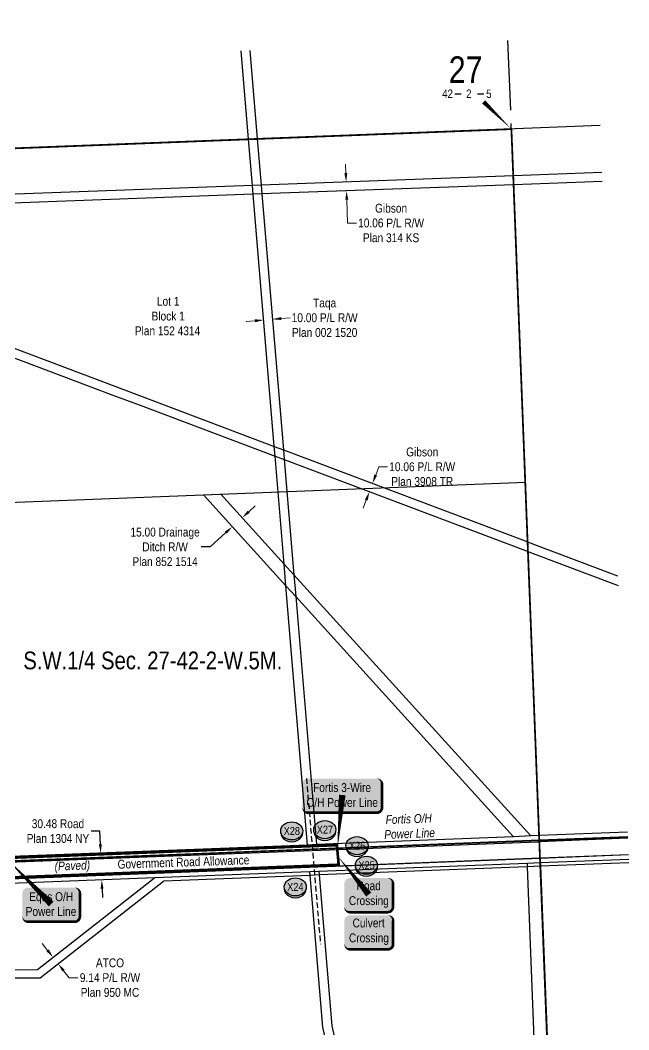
# Model space of a CAD drawing. Extents: x 686362 to 705426, y 5834844 to 5858570.
# Drawn here: x 688480 to 689168, y 5835651 to 5836791 of the extents above; entities that cross this region are included whole.
import ezdxf
from ezdxf.enums import TextEntityAlignment as Align

# ---------------------------------------------------------------- set-up
doc = ezdxf.new("R2010")
doc.units = 0
doc.header["$LTSCALE"] = 5
for name, pattern in [('BORDER2', [22.225, 6.35, -3.175, 6.35, -3.175, 0, -3.175]), ('foc-QUARTERLINE', [33, 25, -3, 2, -3]), ('UG_PIPE', [1.875, 1.25, -0.625])]:
    doc.linetypes.add(name, pattern=pattern)
for name, color, linetype in [('10', 1, 'Continuous'), ('9', 3, 'Continuous'), ('AS-PIPE-UG', 44, 'UG_PIPE'), ('AS-POWER', 104, 'foc-POWER'), ('AS-POWER-T', 104, 'Continuous'), ('AS-TELEPHONE', 224, 'foc-TEL'), ('C-SYMBOL', 7, 'Continuous'), ('CG-NOTES', 7, 'Continuous'), ('F-RW', 190, 'Continuous'), ('L-QSEC', 8, 'foc-QUARTERLINE'), ('L-ROAD-T', 7, 'Continuous'), ('L-SEC', 7, 'Continuous'), ('L-SECLBL', 7, 'Continuous'), ('L-TITLEDB', 4, 'Continuous'), ('L-TITLEDB-T', 4, 'Continuous'), ('P-CROSSINGS', 250, 'Continuous')]:
    doc.layers.add(name, color=color, linetype=linetype)
doc.layers.add('AS-COUNTY', color=7, linetype='BORDER2', lineweight=60, true_color=0xcc33ff)
doc.layers.add('F-RW-T', color=190, linetype='Continuous', lineweight=9)
doc.layers.add('T-TEXT', color=48, linetype='Continuous', lineweight=18)
doc.layers.add('P-PROPOSED-WL4', color=7, linetype='Continuous', true_color=0x5b5bc8)
doc.styles.add('175L', font='ARIALN.TTF', dxfattribs={"height": 10})
doc.styles.add('80', font='ARIALN.TTF', dxfattribs={"height": 10})
doc.styles.add('80CG', font='ARIALN.TTF', dxfattribs={"height": 10})
doc.styles.add('80L', font='ARIALN.TTF', dxfattribs={"height": 10})
doc.styles.add('80LS', font='ARIALNI.TTF', dxfattribs={"height": 10})
doc.styles.add('Crossing', font='ARIALN.TTF', dxfattribs={"height": 10})
doc.styles.add('foc-LtypeFont', font='ARIALN.TTF', dxfattribs={"height": 7.35})
doc.styles.add('SIMPLEX', font='ARIALN.TTF')
doc.linetypes.add('foc-POWER', pattern='A,6,-1,["P",foc-LtypeFont,S=0.2,R=0,X=-0.625,Y=-0.75],-1.24,4', length=12.24)
doc.linetypes.add('foc-TEL', pattern='A,2,-1,["T",foc-LtypeFont,S=0.2,R=0,X=-0.425,Y=-0.75],-1.24,8', length=12.24)
doc.linetypes.add('foc-TEL-NOLINE', pattern='A,0,-2,["T",foc-LtypeFont,S=0.2,R=0,X=-0.425,Y=-0.75],-10.24', length=12.24)
doc.dimstyles.new('Compass 5 000', dxfattribs={"dimscale": 5, "dimtxt": 9, "dimasz": 2, "dimexe": 0.2, "dimexo": 0.0625, "dimgap": 0.5, "dimtad": 0, "dimtih": 1, "dimtoh": 1, "dimzin": 0, "dimdsep": 46, "dimtxsty": '80CG', "dimcen": 0.1, "dimse1": 1, "dimse2": 1, "dimclrd": 256, "dimclrt": 256, "dimaunit": 1, "dimadec": 4, "dimazin": 0, "dimtfac": 0.06, "dimtofl": 0, "dimtmove": 0, "dimatfit": 1, "dimfxl": 0.2, "dimtolj": 1, "dimtzin": 0, "dimlwd": -1, "dimarcsym": 0})

# ---------------------------------------------------------------- blocks, each defined once
blk = doc.blocks.new('L-SECLBL')
at = {"layer": '9', "color": 7}
for p, q in [((-5.1, -27.8), (-12.3, -27.8)), ((20.7, -27.8), (13.5, -27.8))]:
    blk.add_line(p, q, dxfattribs=at)
at = {"layer": '10', "color": 2, "style": 'SIMPLEX'}
blk.add_attdef('SEC', text='', height=30, dxfattribs=at).set_placement((0, 0), align=Align.MIDDLE)
at = {"layer": '10', "color": 5, "style": '80L'}
blk.add_attdef('TWP', text='', height=9.5, dxfattribs=at).set_placement((-14.4, -27.4), align=Align.MIDDLE_RIGHT)
blk.add_attdef('RGE', text='', height=9.5, dxfattribs=at).set_placement((3.6, -27.4), align=Align.MIDDLE_CENTER)
blk.add_attdef('MER', text='', height=9.5, dxfattribs=at).set_placement((23.2, -27.4), align=Align.MIDDLE_LEFT)
blk = doc.blocks.new('*D601')
at = {"layer": 'F-RW-T', "transparency": 16777216}
for p, q in [((688775, 5836454.5), (688785, 5836455.4)), ((688745.2, 5836452), (688735.2, 5836451.2))]:
    blk.add_line(p, q, dxfattribs=at)
for points in [[(688745, 5836453.7), (688745.3, 5836450.3), (688755.1, 5836452.8)], [(688774.9, 5836456.2), (688775.2, 5836452.9), (688765, 5836453.7)]]:
    blk.add_solid(points, dxfattribs=at)
at = {"layer": 'F-RW-T', "transparency": 16777216, "insert": (688824.1, 5836455.4), "char_height": 10, "attachment_point": 5, "style": '80CG'}
blk.add_mtext('\\A1;Taqa\\P10.00 P/L R/W\\PPlan 002 1520', dxfattribs=at)
blk = doc.blocks.new('*D602')
at = {"layer": 'F-RW-T', "transparency": 16777216}
for p, q in [((688848.1, 5836618.7), (688847.7, 5836628.7)), ((688849.2, 5836588.7), (688850.1, 5836562.4)), ((688850.1, 5836562.4), (688860.1, 5836562.4))]:
    blk.add_line(p, q, dxfattribs=at)
for points in [[(688849.7, 5836618.8), (688846.4, 5836618.6), (688848.4, 5836608.7)], [(688850.8, 5836588.8), (688847.5, 5836588.6), (688848.8, 5836598.7)]]:
    blk.add_solid(points, dxfattribs=at)
at = {"layer": 'F-RW-T', "transparency": 16777216, "insert": (688899.2, 5836562.4), "char_height": 10, "attachment_point": 5, "style": '80CG'}
blk.add_mtext('\\A1;Gibson\\P10.06 P/L R/W\\PPlan 314 KS', dxfattribs=at)
blk = doc.blocks.new('*D603')
at = {"layer": 'F-RW-T', "transparency": 16777216}
for p, q in [((688881.8, 5836277.7), (688885.3, 5836287.1)), ((688885.3, 5836287.1), (688895.3, 5836287.1)), ((688871.2, 5836249.6), (688867.7, 5836240.2))]:
    blk.add_line(p, q, dxfattribs=at)
for points in [[(688880.2, 5836278.3), (688883.3, 5836277.1), (688878.2, 5836268.3)], [(688869.6, 5836250.2), (688872.7, 5836249), (688874.7, 5836258.9)]]:
    blk.add_solid(points, dxfattribs=at)
at = {"layer": 'F-RW-T', "transparency": 16777216, "insert": (688934.4, 5836287.1), "char_height": 10, "attachment_point": 5, "style": '80CG'}
blk.add_mtext('\\A1;Gibson\\P10.06 P/L R/W\\PPlan 3908 TR', dxfattribs=at)
blk = doc.blocks.new('*D604')
at = {"layer": 'L-TITLEDB-T', "transparency": 16777216}
for p, q in [((688738.2, 5836236.2), (688745.6, 5836242.9)), ((688712.3, 5836212.7), (688694.5, 5836196.6)), ((688694.5, 5836196.6), (688684.5, 5836196.6))]:
    blk.add_line(p, q, dxfattribs=at)
for points in [[(688737.1, 5836237.5), (688739.3, 5836235), (688730.8, 5836229.5)], [(688711.1, 5836213.9), (688713.4, 5836211.5), (688719.7, 5836219.4)]]:
    blk.add_solid(points, dxfattribs=at)
at = {"layer": 'L-TITLEDB-T', "transparency": 16777216, "insert": (688643.7, 5836196.6), "char_height": 10, "attachment_point": 5, "style": '80CG'}
blk.add_mtext('\\A1;15.00 Drainage\\PDitch R/W\\PPlan 852 1514', dxfattribs=at)
blk = doc.blocks.new('*D611')
at = {"layer": 'L-TITLEDB-T', "transparency": 16777216}
for p, q in [((688570, 5835875.6), (688560, 5835875.6)), ((688570.5, 5835860.9), (688570, 5835875.6)), ((688572.5, 5835810.5), (688572.8, 5835800.5))]:
    blk.add_line(p, q, dxfattribs=at)
for points in [[(688572.2, 5835860.9), (688568.8, 5835860.8), (688570.9, 5835850.9)], [(688574.1, 5835810.5), (688570.8, 5835810.4), (688572.1, 5835820.5)]]:
    blk.add_solid(points, dxfattribs=at)
at = {"layer": 'L-TITLEDB-T', "transparency": 16777216, "insert": (688522.6, 5835875.6), "char_height": 10, "attachment_point": 5, "style": '80CG'}
blk.add_mtext('\\A1;30.48 Road\\PPlan 1304 NY', dxfattribs=at)
blk = doc.blocks.new('*D612')
at = {"layer": 'F-RW-T', "transparency": 16777216}
for p, q in [((688510.9, 5835740.9), (688504.8, 5835748.8)), ((688528.9, 5835718), (688535.1, 5835710.1)), ((688535.1, 5835710.1), (688545.1, 5835710.1))]:
    blk.add_line(p, q, dxfattribs=at)
for points in [[(688512.3, 5835742), (688509.6, 5835739.9), (688517.1, 5835733.1)], [(688530.2, 5835719), (688527.6, 5835717), (688522.8, 5835725.9)]]:
    blk.add_solid(points, dxfattribs=at)
at = {"layer": 'F-RW-T', "transparency": 16777216, "insert": (688581.4, 5835710.1), "char_height": 10, "attachment_point": 5, "style": '80CG'}
blk.add_mtext('\\A1;ATCO\\P9.14 P/L R/W\\PPlan 950 MC', dxfattribs=at)
blk = doc.blocks.new('*U691')
h = blk.add_hatch(color=255)
edge = h.paths.add_edge_path()
edge.add_line((-26.5, -20), (26.5, -20))
edge.add_arc((26.5, -14), 6, 270, 360)
edge.add_line((32.5, -14), (32.5, 12.5))
edge.add_arc((26.5, 12.5), 6, 0, 90)
edge.add_line((26.5, 18.5), (-26.5, 18.5))
edge.add_arc((-26.5, 12.5), 6, 90, 180)
edge.add_line((-32.5, 12.5), (-32.5, -14))
edge.add_arc((-26.5, -14), 6, 180, 270)
at = {"color": 104, "flags": 128}
blk.add_lwpolyline([(-51.3, 52.2, 0, 7.5, 0), (0, 0, 0, 0, 0)], format="xyseb", dxfattribs=at)
blk.add_lwpolyline([(-26.5, -20, 3, 3, 0), (26.5, -20, 3, 3, 0.414214), (32.5, -14, 3, 3, 0), (32.5, 12.5, 3, 0, 0.414214), (26.5, 18.5, 0, 0, 0), (-26.5, 18.5, 0, 0, 0.414214), (-32.5, 12.5, 0, 0, 0), (-32.5, -14, 0, 3, 0.414214)], format="xyseb", close=True, dxfattribs=at)
at = {"color": 104, "style": '80'}
blk.add_attdef('ENTER_TEXT_001', (-26.8, -4.9), '', height=10, dxfattribs=at)
blk = doc.blocks.new('*U693')
h = blk.add_hatch(color=255)
edge = h.paths.add_edge_path()
edge.add_line((-39, -20), (39, -20))
edge.add_arc((39, -14), 6, 270, 360)
edge.add_line((45, -14), (45, 12.5))
edge.add_arc((39, 12.5), 6, 0, 90)
edge.add_line((39, 18.5), (-39, 18.5))
edge.add_arc((-39, 12.5), 6, 90, 180)
edge.add_line((-45, 12.5), (-45, -14))
edge.add_arc((-39, -14), 6, 180, 270)
at = {"color": 104, "flags": 128}
blk.add_lwpolyline([(-39, -20, 3, 3, 0), (39, -20, 3, 3, 0.414214), (45, -14, 3, 3, 0), (45, 12.5, 3, 0, 0.414214), (39, 18.5, 0, 0, 0), (-39, 18.5, 0, 0, 0.414214), (-45, 12.5, 0, 0, 0), (-45, -14, 0, 3, 0.414214)], format="xyseb", close=True, dxfattribs=at)
blk.add_lwpolyline([(-5.6, -61.5, 0, 7.5, 0), (0, 0, 0, 0, 0)], format="xyseb", dxfattribs=at)
at = {"color": 104, "style": '80'}
blk.add_attdef('ENTER_TEXT_001', (-26.8, -4.9), '', height=10, dxfattribs=at)
blk = doc.blocks.new('*U757')
h = blk.add_hatch(color=59)
edge = h.paths.add_edge_path()
edge.add_line((-21.5, -20), (21.5, -20))
edge.add_arc((21.5, -14), 6, 270, 360)
edge.add_line((27.5, -14), (27.5, 12.5))
edge.add_arc((21.5, 12.5), 6, 0, 90)
edge.add_line((21.5, 18.5), (-21.5, 18.5))
edge.add_arc((-21.5, 12.5), 6, 90, 180)
edge.add_line((-27.5, 12.5), (-27.5, -14))
edge.add_arc((-21.5, -14), 6, 180, 270)
at = {"color": 1, "flags": 128}
blk.add_lwpolyline([(-34.4, 42.3, 0, 7.5, 0), (0, 0, 0, 0, 0)], format="xyseb", dxfattribs=at)
blk.add_lwpolyline([(-21.5, -20, 3, 3, 0), (21.5, -20, 3, 3, 0.414214), (27.5, -14, 3, 3, 0), (27.5, 12.5, 3, 0, 0.414214), (21.5, 18.5, 0, 0, 0), (-21.5, 18.5, 0, 0, 0.414214), (-27.5, 12.5, 0, 0, 0), (-27.5, -14, 0, 3, 0.414214)], format="xyseb", close=True, dxfattribs=at)
at = {"color": 1, "style": '80'}
blk.add_attdef('ENTER_TEXT_001', (-36, -5), '', height=10, dxfattribs=at)
blk = doc.blocks.new('*U705')
h = blk.add_hatch(color=254)
edge = h.paths.add_edge_path()
edge.add_line((-21.5, -20), (21.5, -20))
edge.add_arc((21.5, -14), 6, 270, 360)
edge.add_line((27.5, -14), (27.5, 12.5))
edge.add_arc((21.5, 12.5), 6, 0, 90)
edge.add_line((21.5, 18.5), (-21.5, 18.5))
edge.add_arc((-21.5, 12.5), 6, 90, 180)
edge.add_line((-27.5, 12.5), (-27.5, -14))
edge.add_arc((-21.5, -14), 6, 180, 270)
at = {"color": 160, "flags": 128}
blk.add_lwpolyline([(-21.5, -20, 3, 3, 0), (21.5, -20, 3, 3, 0.414214), (27.5, -14, 3, 3, 0), (27.5, 12.5, 3, 0, 0.414214), (21.5, 18.5, 0, 0, 0), (-21.5, 18.5, 0, 0, 0.414214), (-27.5, 12.5, 0, 0, 0), (-27.5, -14, 0, 3, 0.414214)], format="xyseb", close=True, dxfattribs=at)
at = {"color": 160, "style": '80'}
blk.add_attdef('ENTER_TEXT_001', (-26.8, -4.9), '', height=10, dxfattribs=at)
blk = doc.blocks.new('xing2')
h = blk.add_hatch(color=50)
h.dxf.hatch_style = 1
edge = h.paths.add_edge_path()
edge.add_ellipse((0, 0), major_axis=(-12.5, 0), ratio=0.816297, start_angle=0, end_angle=360)
h = blk.add_hatch(color=250)
h.dxf.hatch_style = 1
edge = h.paths.add_edge_path()
edge.add_ellipse((0, -2), major_axis=(-12.5, 0), ratio=0.816297, start_angle=0, end_angle=180)
edge.add_line((12.5, -2), (12.5, 0))
edge.add_ellipse((0, 0), major_axis=(-12.5, 0), ratio=0.816297, start_angle=0, end_angle=180, ccw=False)
edge.add_line((-12.5, 0), (-12.5, -2))
at = {"color": 250}
blk.add_ellipse((0, 0), major_axis=(-12.5, 0), ratio=0.816297, dxfattribs=at)
blk.add_ellipse((0, -2), major_axis=(-12.5, 0), ratio=0.816297, start_param=0, end_param=3.141593, dxfattribs=at)
at = {"color": 250, "style": 'Crossing'}
blk.add_attdef('CROSSING', text='', height=9, dxfattribs=at).set_placement((0.1, 0), align=Align.MIDDLE_CENTER)
at = {"color": 250, "style": 'Crossing', "flags": 1}
for tag, p in [('OWNER', (0.1, -12.5)), ('DESCRIPTION', (0.1, -25.8)), ('LOCATION', (0.1, -39.3)), ('DWG_REF', (0.1, -52.8))]:
    blk.add_attdef(tag, text='', height=9, dxfattribs=at).set_placement(p, align=Align.MIDDLE_CENTER)

msp = doc.modelspace()

# ---------------------------------------------------------------- linework, layer by layer
at = {"layer": 'AS-COUNTY', "const_width": 2, "flags": 128}
msp.add_lwpolyline([(688570.098, 5834920.354), (688526.66, 5835019.106), (689099.066, 5835041.128), (689035.236, 5836668.495), (688214.041, 5836636.733), (688146.331, 5838243.664), (687727.456, 5838227.425, -0.02774603), (687726.199, 5838031.873), (687689.457, 5837420.74), (687686.027, 5837363.258, 0.09636998), (687724.417, 5837052.946, 0.00292608), (687727.516, 5837043.344, 0.02425119), (687757.334, 5836965.676), (687907.177, 5836624.501), (687823.115, 5836621.174), (687657.303, 5836998.653), (687617.746, 5837088.665, 0.24246791), (687276.404, 5837365.251)], format="xyb", dxfattribs=at)
at = {"layer": 'AS-PIPE-UG', "flags": 128}
msp.add_lwpolyline([(688803.551, 5835935.184), (688809.835, 5835860.288), (688812.737, 5835826.014), (688819.278, 5835748.009)], dxfattribs=at)
at = {"layer": 'AS-POWER', "flags": 128}
for points in [[(688285.476, 5835833.063), (688350.598, 5835835.785), (688355.073, 5835835.973), (688414.921, 5835838.473), (688466.429, 5835840.625), (689065.166, 5835863.632)], [(689065.166, 5835863.632), (689067.029, 5835863.709), (689166.881, 5835868.092)]]:
    msp.add_lwpolyline(points, dxfattribs=at)
at = {"layer": 'AS-TELEPHONE', "linetype": 'foc-TEL-NOLINE', "flags": 128}
msp.add_lwpolyline([(687444.309, 5835782.003), (688246.32, 5835813.104), (689067.722, 5835845.255), (689167.624, 5835849.036)], dxfattribs=at)
at = {"layer": 'F-RW', "flags": 128}
for points in [[(688738.015, 5836657.011), (688729.627, 5836756.739)], [(688739.583, 5836757.124), (688747.962, 5836657.395)], [(688742.389, 5836604.816), (688738.015, 5836657.011)], [(688747.962, 5836657.395), (688752.333, 5836605.181)], [(689037.643, 5836615.652), (688752.333, 5836605.181)], [(689137.575, 5836619.298), (689037.643, 5836615.652)], [(688742.389, 5836604.816), (688401.703, 5836592.217)], [(688752.333, 5836605.181), (688742.389, 5836604.816)], [(688743.225, 5836594.85), (688742.389, 5836604.816)], [(688752.333, 5836605.181), (688753.169, 5836595.202)], [(689038.036, 5836605.603), (688753.169, 5836595.202)], [(689137.966, 5836609.259), (689038.036, 5836605.603)], [(688743.225, 5836594.85), (688410.303, 5836582.709)], [(688753.169, 5836595.202), (688743.225, 5836594.85)], [(688767.086, 5836310.171), (688743.225, 5836594.85)], [(688753.169, 5836595.202), (688777.424, 5836306.277)], [(688260.735, 5836500.825), (688569.934, 5836384.437)], [(688259.332, 5836490.6), (688584.793, 5836368.055)], [(688569.934, 5836384.437), (688600.688, 5836372.851)], [(688584.793, 5836368.055), (688615.497, 5836356.527)], [(688600.688, 5836372.851), (688767.086, 5836310.171)], [(688615.497, 5836356.527), (688768.016, 5836299.075)], [(688768.016, 5836299.075), (688767.086, 5836310.171)], [(688767.086, 5836310.171), (688777.424, 5836306.277)], [(688777.424, 5836306.277), (688778.358, 5836295.158)], [(688777.424, 5836306.277), (689053.834, 5836202.276)], [(688778.227, 5836177.24), (688768.016, 5836299.075)], [(688768.016, 5836299.075), (688778.358, 5836295.158)], [(688778.358, 5836295.158), (688789.276, 5836165.067)], [(688778.358, 5836295.158), (689054.259, 5836191.39)], [(689053.834, 5836202.276), (689060.271, 5836199.868)], [(689054.259, 5836191.39), (689056.727, 5836190.463)], [(689060.271, 5836199.868), (689155.335, 5836164.052)], [(689056.727, 5836190.463), (689155.759, 5836153.174)], [(688780.289, 5836152.633), (688778.227, 5836177.24)], [(688789.276, 5836165.067), (688791.341, 5836140.455)], [(688804.853, 5835859.87), (688780.289, 5836152.633)], [(688791.341, 5836140.455), (688814.845, 5835860.356)], [(689167.986, 5835839.753), (689068.131, 5835835.945)], [(688807.755, 5835825.592), (688807.428, 5835829.489)], [(688817.722, 5835826.085), (688807.755, 5835825.592)], [(688817.395, 5835829.978), (688817.722, 5835826.085)], [(689053.143, 5835835.305), (688817.722, 5835826.085)], [(688817.722, 5835826.085), (688832.036, 5835655.679)], [(689068.131, 5835835.945), (689053.143, 5835835.305)], [(688499.379, 5835719.165), (688631.662, 5835822.766)], [(688502.533, 5835710.019), (688641.933, 5835819.202)], [(688807.755, 5835825.592), (688641.933, 5835819.202)], [(688822.13, 5835654.148), (688807.755, 5835825.592)], [(688306.145, 5835719.125), (688499.379, 5835719.165)], [(688308.635, 5835709.971), (688502.533, 5835710.019)], [(688832.036, 5835655.679), (688971.381, 5835041.732)], [(688961.942, 5835035.772), (688822.13, 5835654.148)]]:
    msp.add_lwpolyline(points, dxfattribs=at)
at = {"layer": 'L-QSEC', "flags": 128}
for points in [[(689066.929, 5835865.355), (689031.294, 5836768.39)], [(689135.504, 5836672.373), (688234.141, 5836637.51)], [(689067.722, 5835845.255), (689102.965, 5834941.204)]]:
    msp.add_lwpolyline(points, dxfattribs=at)
at = {"layer": 'L-SEC', "flags": 128}
for points in [[(689066.929, 5835865.355), (688666.281, 5835849.672), (688265.632, 5835833.99)], [(689166.84, 5835869.136), (689066.929, 5835865.355)], [(689067.722, 5835845.255), (689167.624, 5835849.036)], [(688266.42, 5835813.889), (688667.071, 5835829.572), (689067.722, 5835845.255)]]:
    msp.add_lwpolyline(points, dxfattribs=at)
at = {"layer": 'L-SECLBL', "flags": 128}
msp.add_lwpolyline([(689035.236, 5836668.495, 0, 5, 0), (689003.814, 5836699.249, 0, 0, 0)], format="xyseb", dxfattribs=at)
at = {"layer": 'L-TITLEDB', "flags": 128}
for points in [[(689051.239, 5836269.589), (689035.236, 5836668.495)], [(688254.805, 5836238.644), (689051.239, 5836269.589)], [(688686.995, 5836255.436), (688780.289, 5836152.633)], [(688706.562, 5836256.197), (688778.227, 5836177.24)], [(688778.227, 5836177.24), (688789.276, 5836165.067)], [(688789.276, 5836165.067), (689057.056, 5835870.243)], [(688780.289, 5836152.633), (688791.341, 5836140.455)], [(688791.341, 5836140.455), (689037.562, 5835869.214)], [(689166.631, 5835874.483), (689066.707, 5835870.751)], [(688265.619, 5835833.947), (689067, 5835865.2)], [(688814.845, 5835860.356), (688804.853, 5835859.87)], [(689037.562, 5835869.214), (688814.845, 5835860.356)], [(689057.056, 5835870.243), (689037.562, 5835869.214)], [(689066.707, 5835870.751), (689057.056, 5835870.243)], [(689067, 5835865.2), (689166.845, 5835869.019)], [(688804.853, 5835859.87), (688371.343, 5835843.208)], [(689167.63, 5835848.888), (689067.785, 5835845.071)], [(689067.785, 5835845.071), (688638.683, 5835828.229)], [(689053.05, 5835839.087), (688817.395, 5835829.978)], [(689067.983, 5835839.897), (689053.05, 5835839.087)], [(689053.05, 5835839.087), (689053.143, 5835835.305)], [(689167.835, 5835843.626), (689067.983, 5835839.897)], [(689067.983, 5835839.897), (689068.131, 5835835.945)], [(688638.683, 5835828.229), (688266.424, 5835813.883)], [(688807.428, 5835829.489), (688631.662, 5835822.766)], [(688817.395, 5835829.978), (688807.428, 5835829.489)], [(689053.143, 5835835.305), (689084.082, 5835040.544)], [(689068.131, 5835835.945), (689098.494, 5835056.117)], [(688631.662, 5835822.766), (688266.629, 5835808.716)]]:
    msp.add_lwpolyline(points, dxfattribs=at)
at = {"layer": 'P-PROPOSED-WL4', "const_width": 3, "flags": 128}
msp.add_lwpolyline([(688232.373, 5835809.102), (688244.364, 5835814.528), (688266.366, 5835815.382), (688839.951, 5835837.631), (688837.982, 5835859.788), (688266.974, 5835837.672), (688236.361, 5836619.155), (688211.236, 5836618.165), (688210.514, 5836636.592), (688201.848, 5836854.693), (688201.842, 5836854.859), (688201.722, 5836857.929), (688147.83, 5838243.721), (688117.754, 5839037.158)], dxfattribs=at)

# ---------------------------------------------------------------- block references
at = {"layer": 'AS-POWER-T'}
ref = msp.add_blockref('*U693', (688844.002, 5835916.373), dxfattribs=dict(at, xscale=0.99969901, yscale=0.99969901, zscale=0.99969901))
ref.add_attrib('ENTER_TEXT_001', 'Fortis 3-Wire', (688811.004, 5835919.858), dxfattribs={"layer": '0', "color": 104, "height": 9.99699, "style": '80'})
ref.add_attrib('ENTER_TEXT_002', 'O/H Power Line', (688803.544, 5835903.019), dxfattribs={"layer": '0', "color": 104, "height": 9.99699, "style": '80'})
ref = msp.add_blockref('*U691', (688514.91, 5835793.254), dxfattribs=dict(at, xscale=0.99969901, yscale=0.99969901, zscale=0.99969901))
ref.add_attrib('ENTER_TEXT_001', 'Equs O/H', (688490.109, 5835796.58), dxfattribs={"layer": '0', "color": 104, "height": 9.997, "style": '80'})
ref.add_attrib('ENTER_TEXT_002', 'Power Line', (688486.075, 5835779.918), dxfattribs={"layer": '0', "color": 104, "height": 9.997, "style": '80'})
at = {"layer": 'CG-NOTES'}
ref = msp.add_blockref('*U757', (688873.94, 5835804.05), dxfattribs=dict(at, xscale=0.999081924950458, yscale=0.999081924950458, zscale=0.999081924950458))
ref.add_attrib('ENTER_TEXT_001', 'Road', (688860.242, 5835808.937), dxfattribs={"layer": '0', "color": 1, "height": 9.9908, "style": '80'})
ref.add_attrib('ENTER_TEXT_002', 'Crossing', (688851.485, 5835792.109), dxfattribs={"layer": '0', "color": 1, "height": 9.9908, "style": '80'})
ref = msp.add_blockref('*U705', (688874.039, 5835762.084), dxfattribs=dict(at, xscale=1.000131017163248, yscale=1.000131017163248, zscale=1.000131017163248))
ref.add_attrib('ENTER_TEXT_001', 'Culvert', (688855.657, 5835766.888), dxfattribs={"layer": '0', "color": 160, "height": 10.0013, "style": '80'})
ref.add_attrib('ENTER_TEXT_002', 'Crossing', (688851.56, 5835750.042), dxfattribs={"layer": '0', "color": 160, "height": 10.0013, "style": '80'})
at = {"layer": 'L-SECLBL'}
msp.add_blockref('L-SECLBL', (688983.483, 5836735.856), dxfattribs=at).add_auto_attribs({'SEC': '27', 'TWP': '42', 'RGE': '2', 'MER': '5'})
at = {"layer": 'P-CROSSINGS'}
for p, values in [((688786.905, 5835875.8), {'CROSSING': 'X28'}), ((688824.301, 5835877.27), {'CROSSING': 'X27'}), ((688860.692, 5835859.196), {'CROSSING': 'X26'}), ((688871.37, 5835837.078), {'CROSSING': 'X25'}), ((688790.811, 5835812.616), {'CROSSING': 'X24'})]:
    msp.add_blockref('xing2', p, dxfattribs=at).add_auto_attribs(values)

# ---------------------------------------------------------------- texts
at = {"layer": 'AS-POWER-T', "insert": (688890.287, 5835893.334), "char_height": 10, "attachment_point": 1, "rotation": 2.277593, "style": '175L'}
msp.add_mtext_dynamic_manual_height_columns('\\pi2.5534;{\\fArial Narrow|b0|i1|c0|p34;Fortis O/H\\P\\pi0.32626;Power Line}', width=57.1191, gutter_width=50, heights=[0], dxfattribs=at)
at = {"layer": 'C-SYMBOL', "color": 3, "style": '175L'}
msp.add_text('S.W.1/4 Sec. 27-42-2-W.5M.', height=20, dxfattribs=at).set_placement((688629.834, 5836052.402), align=Align.BOTTOM_CENTER)
at = {"layer": 'L-ROAD-T', "style": '80L'}
msp.add_text('Government Road Allowance', height=10, rotation=1.950829, dxfattribs=at).set_placement((688664.448, 5835840.647), align=Align.MIDDLE_CENTER)
at = {"layer": 'L-TITLEDB-T', "insert": (688608.998, 5836478.992), "char_height": 10, "attachment_point": 1, "style": '80L'}
msp.add_mtext_dynamic_manual_height_columns('\\pi25.452;Lot 1\\P\\pi19.422;Block 1\\P\\pi0.5002;Plan 152 4314', width=73.44925, gutter_width=50, heights=[0], dxfattribs=at)
at = {"layer": 'T-TEXT', "style": '80LS'}
msp.add_text('(Paved)', height=10, rotation=1.950829, dxfattribs=at).set_placement((688538.851, 5835836.666), align=Align.MIDDLE_CENTER)

# ---------------------------------------------------------------- dimensions: what is measured, and where the dimension line sits
at = {"layer": 'F-RW-T'}
dim = msp.add_linear_dim(base=(688848.793, 5836598.693), p1=(688818.696, 5836607.617), p2=(688819.062, 5836597.608), angle=272.091042, text='Gibson\\P10.06 P/L R/W\\PPlan 314 KS', dimstyle='Compass 5 000', dxfattribs=at)
dim.commit()
dim.dimension.update_dxf_attribs({"geometry": '*D602', "text_midpoint": (688899.204, 5836562.423), "dimtype": 161})
for p1, p2, distance, text, picture, middle in [((688753.969, 5836466.665), (688763.89, 5836467.498), -13.868, 'Taqa\\P10.00 P/L R/W\\PPlan 002 1520', '*D601', (688824.066, 5836455.351)), ((688876.404, 5836258.282), (688879.948, 5836267.702), 1.82, 'Gibson\\P10.06 P/L R/W\\PPlan 3908 TR', '*D603', (688934.374, 5836287.061)), ((688524.343, 5835738.716), (688529.982, 5835731.518), -9.184, 'ATCO\\P9.14 P/L R/W\\PPlan 950 MC', '*D612', (688581.37, 5835710.11))]:
    dim = msp.add_aligned_dim(p1=p1, p2=p2, distance=distance, text=text, dimstyle='Compass 5 000', dxfattribs=at)
    dim.commit()
    dim.dimension.update_dxf_attribs({"geometry": picture, "text_midpoint": middle})
at = {"layer": 'L-TITLEDB-T'}
for base, p1, p2, angle, text, picture, middle in [((688719.675, 5836219.425), (688707.149, 5836255.55), (688696.04, 5836245.469), 222.223821, '15.00 Drainage\\PDitch R/W\\PPlan 852 1514', '*D604', (688643.73, 5836196.61)), ((688570.899, 5835850.878), (688508.235, 5835818.015), (688507.066, 5835848.425), 92.201086, '30.48 Road\\PPlan 1304 NY', '*D611', (688522.591, 5835875.551))]:
    dim = msp.add_linear_dim(base=base, p1=p1, p2=p2, angle=angle, text=text, dimstyle='Compass 5 000', dxfattribs=at)
    dim.commit()
    dim.dimension.update_dxf_attribs({"geometry": picture, "text_midpoint": middle, "dimtype": 161})

doc.saveas('drawing.dxf')
